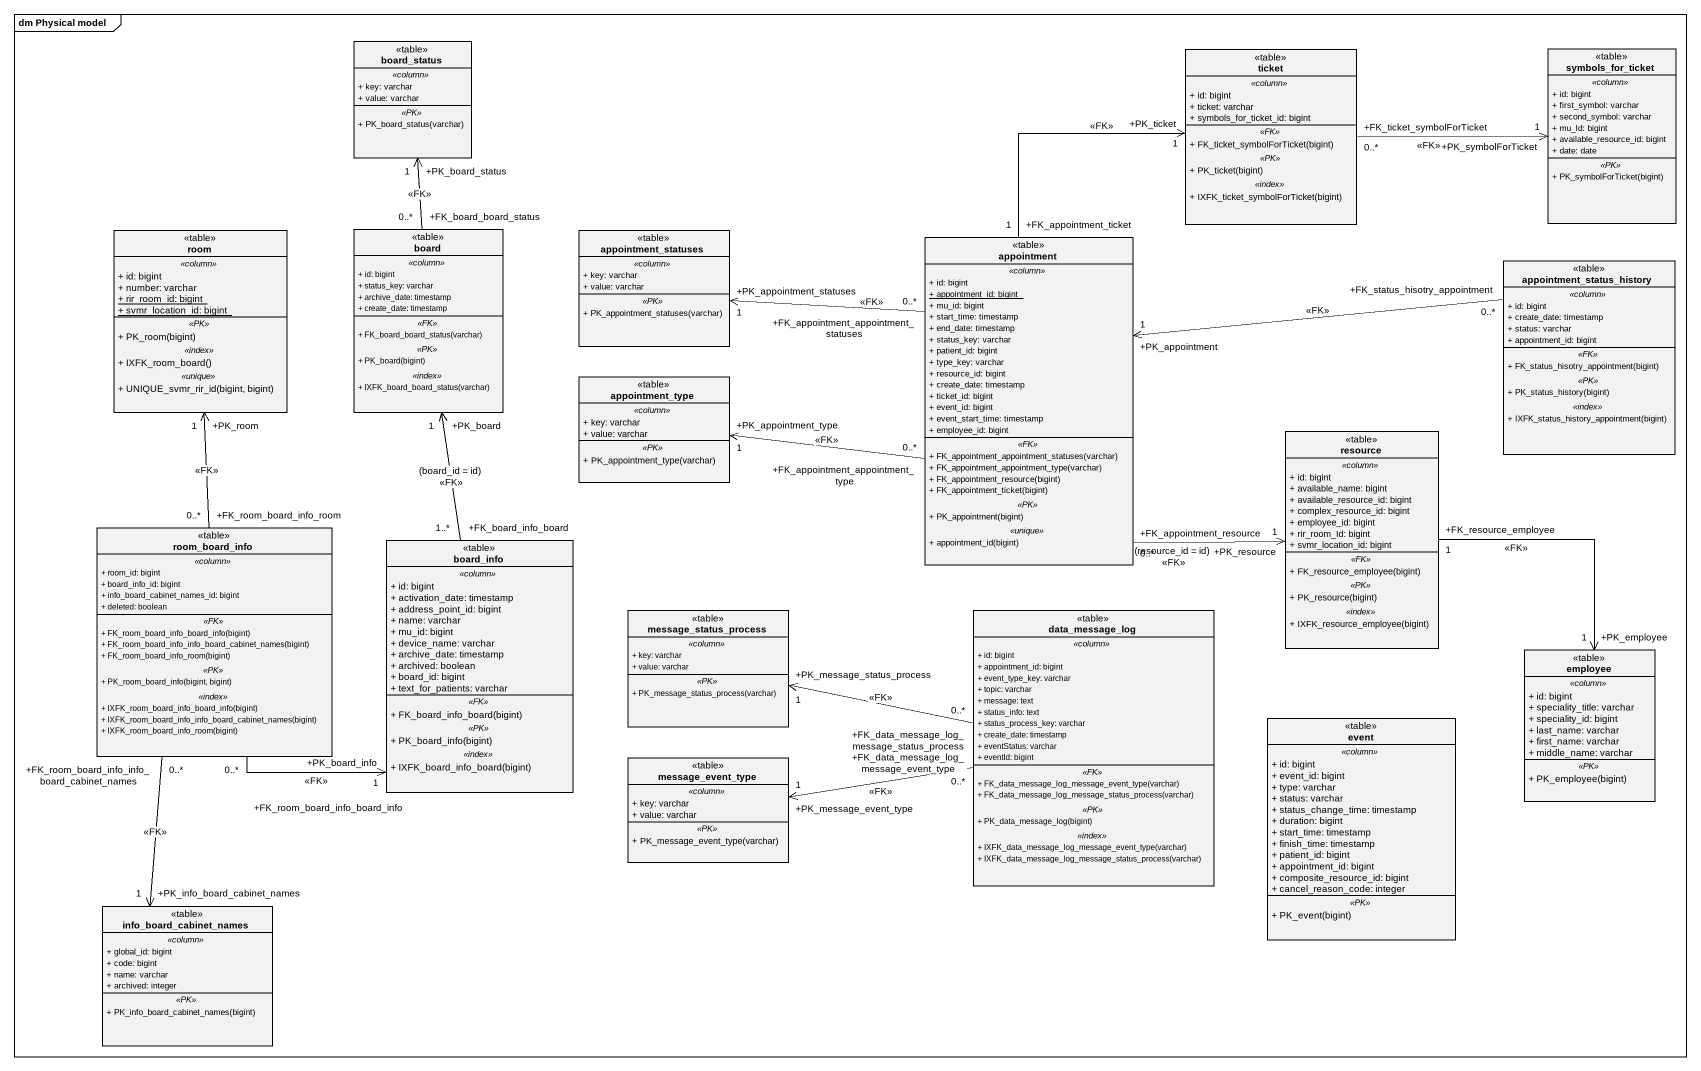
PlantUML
@startuml
mainframe dm Physical model
hide circle
hide empty members
skinparam classAttributeIconSize 0
class board_status <<table>> {
  .. <<column>> ..
  + key: varchar
  + value: varchar
  .. <<PK>> ..
  + PK_board_status(varchar)
}
class ticket <<table>> {
  .. <<column>> ..
  + id: bigint
  + ticket: varchar
  + symbols_for_ticket_id: bigint
  .. <<FK>> ..
  + FK_ticket_symbolForTicket(bigint)
  .. <<PK>> ..
  + PK_ticket(bigint)
  .. <<index>> ..
  + IXFK_ticket_symbolForTicket(bigint)
}
class symbols_for_ticket <<table>> {
  .. <<column>> ..
  + id: bigint
  + first_symbol: varchar
  + second_symbol: varchar
  + mu_Id: bigint
  + available_resource_id: bigint
  + date: date
  .. <<PK>> ..
  + PK_symbolForTicket(bigint)
}
class room <<table>> {
  .. <<column>> ..
  + id: bigint
  + number: varchar
  {static} + rir_room_id: bigint
  {static} + svmr_location_id: bigint
  .. <<PK>> ..
  + PK_room(bigint)
  .. <<index>> ..
  + IXFK_room_board()
  .. <<unique>> ..
  + UNIQUE_svmr_rir_id(bigint, bigint)
}
class board <<table>> {
  .. <<column>> ..
  + id: bigint
  + status_key: varchar
  + archive_date: timestamp
  + create_date: timestamp
  .. <<FK>> ..
  + FK_board_board_status(varchar)
  .. <<PK>> ..
  + PK_board(bigint)
  .. <<index>> ..
  + IXFK_board_board_status(varchar)
}
class appointment_statuses <<table>> {
  .. <<column>> ..
  + key: varchar
  + value: varchar
  .. <<PK>> ..
  + PK_appointment_statuses(varchar)
}
class appointment <<table>> {
  .. <<column>> ..
  + id: bigint
  {static} + appointment_id: bigint
  + mu_id: bigint
  + start_time: timestamp
  + end_date: timestamp
  + status_key: varchar
  + patient_id: bigint
  + type_key: varchar
  + resource_id: bigint
  + create_date: timestamp
  + ticket_id: bigint
  + event_id: bigint
  + event_start_time: timestamp
  + employee_id: bigint
  .. <<FK>> ..
  + FK_appointment_appointment_statuses(varchar)
  + FK_appointment_appointment_type(varchar)
  + FK_appointment_resource(bigint)
  + FK_appointment_ticket(bigint)
  .. <<PK>> ..
  + PK_appointment(bigint)
  .. <<unique>> ..
  + appointment_id(bigint)
}
class appointment_status_history <<table>> {
  .. <<column>> ..
  + id: bigint
  + create_date: timestamp
  + status: varchar
  + appointment_id: bigint
  .. <<FK>> ..
  + FK_status_hisotry_appointment(bigint)
  .. <<PK>> ..
  + PK_status_history(bigint)
  .. <<index>> ..
  + IXFK_status_history_appointment(bigint)
}
class appointment_type <<table>> {
  .. <<column>> ..
  + key: varchar
  + value: varchar
  .. <<PK>> ..
  + PK_appointment_type(varchar)
}
class resource <<table>> {
  .. <<column>> ..
  + id: bigint
  + available_name: bigint
  + available_resource_id: bigint
  + complex_resource_id: bigint
  + employee_id: bigint
  + rir_room_Id: bigint
  + svmr_location_id: bigint
  .. <<FK>> ..
  + FK_resource_employee(bigint)
  .. <<PK>> ..
  + PK_resource(bigint)
  .. <<index>> ..
  + IXFK_resource_employee(bigint)
}
class room_board_info <<table>> {
  .. <<column>> ..
  + room_id: bigint
  + board_info_id: bigint
  + info_board_cabinet_names_id: bigint
  + deleted: boolean
  .. <<FK>> ..
  + FK_room_board_info_board_info(bigint)
  + FK_room_board_info_info_board_cabinet_names(bigint)
  + FK_room_board_info_room(bigint)
  .. <<PK>> ..
  + PK_room_board_info(bigint, bigint)
  .. <<index>> ..
  + IXFK_room_board_info_board_info(bigint)
  + IXFK_room_board_info_info_board_cabinet_names(bigint)
  + IXFK_room_board_info_room(bigint)
}
class board_info <<table>> {
  .. <<column>> ..
  + id: bigint
  + activation_date: timestamp
  + address_point_id: bigint
  + name: varchar
  + mu_id: bigint
  + device_name: varchar
  + archive_date: timestamp
  + archived: boolean
  + board_id: bigint
  + text_for_patients: varchar
  .. <<FK>> ..
  + FK_board_info_board(bigint)
  .. <<PK>> ..
  + PK_board_info(bigint)
  .. <<index>> ..
  + IXFK_board_info_board(bigint)
}
class message_status_process <<table>> {
  .. <<column>> ..
  + key: varchar
  + value: varchar
  .. <<PK>> ..
  + PK_message_status_process(varchar)
}
class data_message_log <<table>> {
  .. <<column>> ..
  + id: bigint
  + appointment_id: bigint
  + event_type_key: varchar
  + topic: varchar
  + message: text
  + status_info: text
  + status_process_key: varchar
  + create_date: timestamp
  + eventStatus: varchar
  + eventId: bigint
  .. <<FK>> ..
  + FK_data_message_log_message_event_type(varchar)
  + FK_data_message_log_message_status_process(varchar)
  .. <<PK>> ..
  + PK_data_message_log(bigint)
  .. <<index>> ..
  + IXFK_data_message_log_message_event_type(varchar)
  + IXFK_data_message_log_message_status_process(varchar)
}
class employee <<table>> {
  .. <<column>> ..
  + id: bigint
  + speciality_title: varchar
  + speciality_id: bigint
  + last_name: varchar
  + first_name: varchar
  + middle_name: varchar
  .. <<PK>> ..
  + PK_employee(bigint)
}
class event <<table>> {
  .. <<column>> ..
  + id: bigint
  + event_id: bigint
  + type: varchar
  + status: varchar
  + status_change_time: timestamp
  + duration: bigint
  + start_time: timestamp
  + finish_time: timestamp
  + patient_id: bigint
  + appointment_id: bigint
  + composite_resource_id: bigint
  + cancel_reason_code: integer
  .. <<PK>> ..
  + PK_event(bigint)
}
class message_event_type <<table>> {
  .. <<column>> ..
  + key: varchar
  + value: varchar
  .. <<PK>> ..
  + PK_message_event_type(varchar)
}
class info_board_cabinet_names <<table>> {
  .. <<column>> ..
  + global_id: bigint
  + code: bigint
  + name: varchar
  + archived: integer
  .. <<PK>> ..
  + PK_info_board_cabinet_names(bigint)
}
ticket "+FK_ticket_symbolForTicket\n0..*" -right-> "+PK_symbolForTicket\n1" symbols_for_ticket : <<FK>>
board "+FK_board_board_status\n0..*" -up-> "+PK_board_status\n1" board_status : <<FK>>
appointment "+FK_appointment_ticket\n1" -up-> "+PK_ticket\n1" ticket : <<FK>>
appointment "+FK_appointment_appointment_statuses\n0..*" -left-> "+PK_appointment_statuses\n1" appointment_statuses : <<FK>>
appointment "+FK_appointment_appointment_type\n0..*" -left-> "+PK_appointment_type\n1" appointment_type : <<FK>>
appointment "+FK_appointment_resource\n0..*" -right-> "+PK_resource\n1" resource : (resource_id = id)\n<<FK>>
appointment_status_history "+FK_status_hisotry_appointment\n0..*" -left-> "+PK_appointment\n1" appointment : <<FK>>
resource "+FK_resource_employee\n1" --> "+PK_employee\n1" employee : <<FK>>
room_board_info "+FK_room_board_info_room\n0..*" -up-> "+PK_room\n1" room : <<FK>>
room_board_info "+FK_room_board_info_board_info\n0..*" -right-> "+PK_board_info\n1" board_info : <<FK>>
room_board_info "+FK_room_board_info_info_board_cabinet_names\n0..*" --> "+PK_info_board_cabinet_names\n1" info_board_cabinet_names : <<FK>>
board_info "+FK_board_info_board\n1..*" -up-> "+PK_board\n1" board : (board_id = id)\n<<FK>>
data_message_log "+FK_data_message_log_message_status_process\n0..*" -left-> "+PK_message_status_process\n1" message_status_process : <<FK>>
data_message_log "+FK_data_message_log_message_event_type\n0..*" -left-> "+PK_message_event_type\n1" message_event_type : <<FK>>
@enduml
